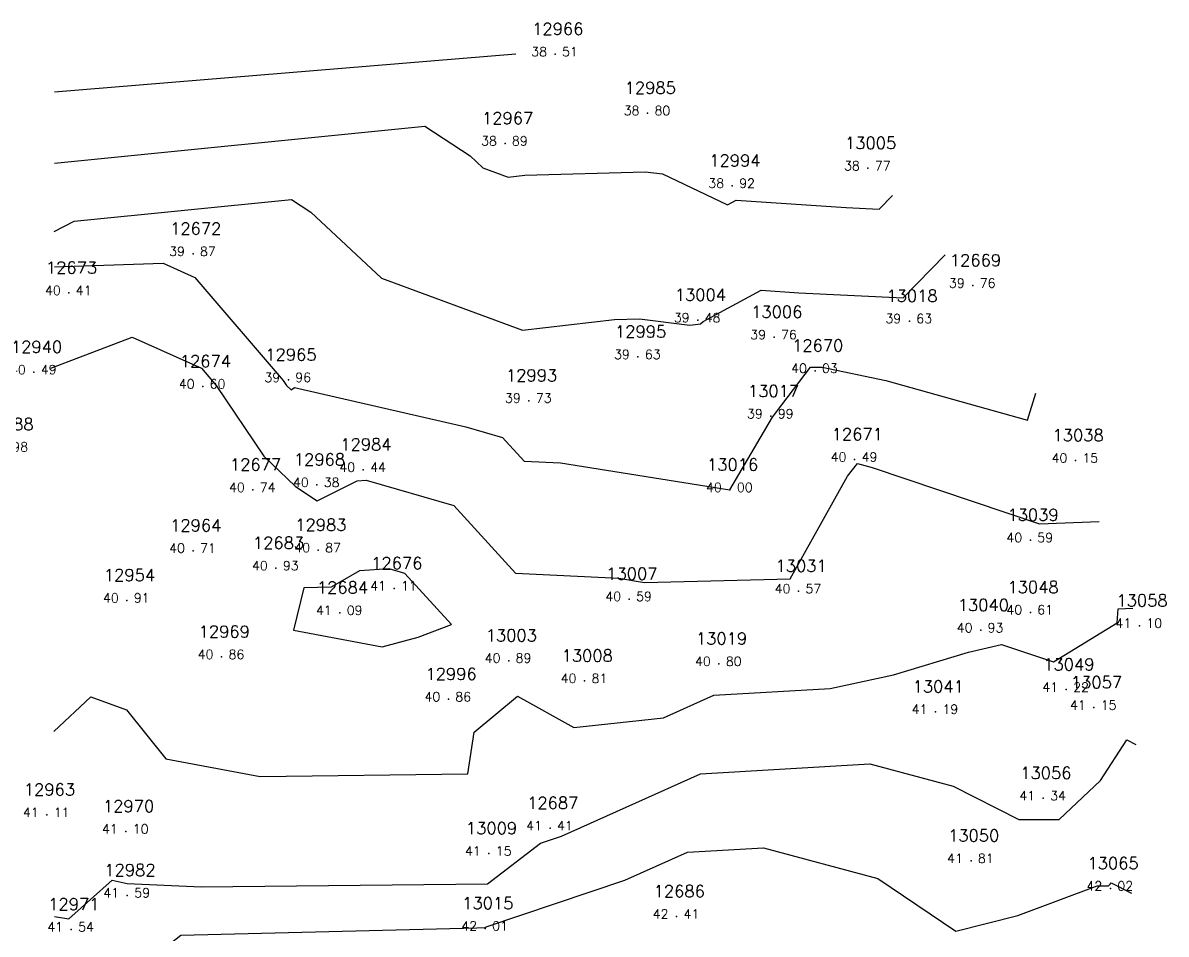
# Model space of a CAD drawing. Header units: millimetres. Extents: x 1412565 to 1412813, y 4931476 to 4931699.
# Drawn here: x 1412788.36 to 1412813.21, y 4931678.77 to 4931698.57 of the extents above; entities that cross this region are included whole.
import ezdxf
from ezdxf.enums import TextEntityAlignment as Align

# ---------------------------------------------------------------- set-up
doc = ezdxf.new("R2010")
doc.units = ezdxf.units.MM
for name, color, linetype in [('CIVIL', 50, 'Continuous'), ('CIVIL-DRAW', 80, 'Continuous'), ('CIVIL-NONAME', 130, 'Continuous'), ('CIVIL-TEXT', 240, 'Continuous'), ('CIVIL-Z', 50, 'Continuous'), ('Tcontours0', 7, 'Continuous'), ('Tcontours1', 7, 'Continuous'), ('Tcontours2', 7, 'Continuous')]:
    doc.layers.add(name, color=color, linetype=linetype)
doc.styles.add('CIVILCADMAIN', font='TXT.SHX')
doc.styles.get("Standard").update_dxf_attribs({"font": 'arial.ttf'})

# ---------------------------------------------------------------- blocks, each defined once
blk = doc.blocks.new('CIVIL-ZZ')
at = {"layer": 'CIVIL-DRAW'}
blk.add_point((0, 0), dxfattribs=at)
at = {"layer": 'CIVIL-NONAME'}
blk.add_attdef('NAME', text='', height=1.8, dxfattribs=at).set_placement((0, 2.1), align=Align.CENTER)
at = {"layer": 'CIVIL-TEXT', "flags": 8}
blk.add_attdef('TEXT', text='', height=2, dxfattribs=at).set_placement((0.2, -3.3), align=Align.CENTER)
at = {"layer": 'CIVIL-Z'}
blk.add_attdef('Z1', text='', height=1.6, dxfattribs=at).set_placement((-0.75, -0.225), align=Align.RIGHT)
blk.add_attdef('Z2', (0.75, -0.225), '', height=1.6, dxfattribs=at)

msp = doc.modelspace()

# ---------------------------------------------------------------- linework, layer by layer
at = {"layer": 'Tcontours0', "elevation": 40}
msp.add_lwpolyline([(1412789.048, 4931693.271), (1412791.41, 4931693.345), (1412792.097, 4931693.037), (1412794.014, 4931690.801), (1412794.091, 4931690.687), (1412794.189, 4931690.593), (1412794.266, 4931690.647), (1412797.991, 4931689.79), (1412798.787, 4931689.562), (1412799.258, 4931689.045), (1412800.044, 4931689.007), (1412803.73, 4931688.42), (1412804.656, 4931690.001), (1412804.86, 4931690.267), (1412805.481, 4931691.091), (1412805.734, 4931691.091), (1412807.118, 4931690.795), (1412810.199, 4931689.934), (1412810.382, 4931690.522)], dxfattribs=at)
at = {"layer": 'Tcontours1'}
for points, elevation in [([(1412789.045, 4931695.523), (1412797.094, 4931696.326), (1412798.079, 4931695.681), (1412798.356, 4931695.422), (1412798.908, 4931695.218), (1412799.27, 4931695.26), (1412801.889, 4931695.333), (1412802.261, 4931695.286), (1412803.673, 4931694.613), (1412803.867, 4931694.717), (1412806.256, 4931694.557), (1412806.971, 4931694.522), (1412807.26, 4931694.818)], 39), ([(1412794.244, 4931685.374), (1412796.173, 4931685.014), (1412796.949, 4931685.22), (1412797.675, 4931685.495), (1412796.664, 4931686.605), (1412796.32, 4931686.704), (1412795.674, 4931686.66), (1412795.058, 4931686.306), (1412794.468, 4931686.296), (1412794.244, 4931685.374)], 41), ([(1412789.036, 4931683.174), (1412789.837, 4931683.923), (1412790.611, 4931683.642), (1412791.467, 4931682.579), (1412793.521, 4931682.196), (1412798.035, 4931682.253), (1412798.173, 4931683.157), (1412799.11, 4931683.94), (1412800.333, 4931683.257), (1412802.287, 4931683.47), (1412803.376, 4931683.958), (1412805.905, 4931684.107), (1412807.287, 4931684.403), (1412808.916, 4931684.893), (1412809.629, 4931685.059), (1412810.759, 4931684.686), (1412812.146, 4931685.529), (1412812.165, 4931685.835), (1412812.484, 4931685.848)], 41), ([(1412789.047, 4931677.234), (1412789.272, 4931677.216), (1412789.916, 4931677.206), (1412790.956, 4931678.083), (1412791.795, 4931678.742), (1412798.225, 4931678.907), (1412798.411, 4931678.909), (1412798.433, 4931678.926), (1412801.443, 4931679.937), (1412802.804, 4931680.548), (1412804.462, 4931680.645), (1412806.943, 4931679.977), (1412808.642, 4931678.833), (1412809.99, 4931679.175), (1412811.711, 4931679.817), (1412811.957, 4931679.818), (1412811.992, 4931679.85), (1412812.014, 4931679.884), (1412812.459, 4931679.656)], 42)]:
    msp.add_lwpolyline(points, dxfattribs=dict(at, elevation=elevation))
at = {"layer": 'Tcontours2'}
for points, elevation in [([(1412789.046, 4931697.068), (1412799.076, 4931697.895)], 38.5), ([(1412789.039, 4931694.038), (1412789.473, 4931694.259), (1412794.201, 4931694.731), (1412794.62, 4931694.456), (1412796.155, 4931693.02), (1412799.218, 4931691.891), (1412801.222, 4931692.125), (1412801.763, 4931692.14), (1412802.857, 4931692.003), (1412803.092, 4931692.028), (1412803.149, 4931692.084), (1412804.408, 4931692.758), (1412805.226, 4931692.704), (1412807.494, 4931692.592), (1412808.411, 4931693.53)], 39.5), ([(1412788.965, 4931691.064), (1412790.738, 4931691.738), (1412792.241, 4931691.065), (1412792.561, 4931690.692), (1412793.597, 4931689.155), (1412794.287, 4931688.493), (1412794.757, 4931688.182), (1412795.623, 4931688.616), (1412795.82, 4931688.629), (1412797.725, 4931688.083), (1412799.068, 4931686.61), (1412801.312, 4931686.501), (1412801.874, 4931686.412), (1412805.037, 4931686.49), (1412806.288, 4931688.723), (1412806.502, 4931688.996), (1412806.822, 4931688.905), (1412810.46, 4931687.684), (1412811.752, 4931687.737)], 40.5), ([(1412789.044, 4931679.148), (1412789.361, 4931679.102), (1412790.302, 4931679.938), (1412790.624, 4931679.865), (1412792.238, 4931679.796), (1412798.457, 4931679.857), (1412799.608, 4931680.743), (1412800.068, 4931680.897), (1412803.09, 4931682.253), (1412806.769, 4931682.469), (1412808.585, 4931681.98), (1412810.006, 4931681.257), (1412810.884, 4931681.259), (1412811.785, 4931682.109), (1412812.356, 4931682.987), (1412812.554, 4931682.886)], 41.5)]:
    msp.add_lwpolyline(points, dxfattribs=dict(at, elevation=elevation))

# ---------------------------------------------------------------- block references
at = {"layer": 'CIVIL'}
ref = msp.add_blockref('CIVIL-ZZ', (1412799.93, 4931697.89, 38.51), dxfattribs=dict(at, xscale=0.2, yscale=0.2))
ref.add_attrib('Z2', '51', (1412800.08, 4931697.845), dxfattribs={"layer": 'CIVIL-Z', "height": 0.2, "style": 'CIVILCADMAIN'})
ref.add_attrib('Z1', '38', (1412799.41, 4931697.845), dxfattribs={"layer": 'CIVIL-Z', "height": 0.2, "style": 'CIVILCADMAIN'})
ref.add_attrib('NAME', '12966', (1412799.43, 4931698.31), dxfattribs={"layer": 'CIVIL-NONAME', "height": 0.26, "style": 'CIVILCADMAIN'})
ref = msp.add_blockref('CIVIL-ZZ', (1412801.94, 4931696.61, 38.8), dxfattribs=dict(at, xscale=0.2, yscale=0.2))
ref.add_attrib('Z2', '80', (1412802.09, 4931696.565), dxfattribs={"layer": 'CIVIL-Z', "height": 0.2, "style": 'CIVILCADMAIN'})
ref.add_attrib('Z1', '38', (1412801.42, 4931696.565), dxfattribs={"layer": 'CIVIL-Z', "height": 0.2, "style": 'CIVILCADMAIN'})
ref.add_attrib('NAME', '12985', (1412801.44, 4931697.03), dxfattribs={"layer": 'CIVIL-NONAME', "height": 0.26, "style": 'CIVILCADMAIN'})
ref = msp.add_blockref('CIVIL-ZZ', (1412798.84, 4931695.95, 38.89), dxfattribs=dict(at, xscale=0.2, yscale=0.2))
ref.add_attrib('Z2', '89', (1412798.99, 4931695.905), dxfattribs={"layer": 'CIVIL-Z', "height": 0.2, "style": 'CIVILCADMAIN'})
ref.add_attrib('Z1', '38', (1412798.32, 4931695.905), dxfattribs={"layer": 'CIVIL-Z', "height": 0.2, "style": 'CIVILCADMAIN'})
ref.add_attrib('NAME', '12967', (1412798.34, 4931696.37), dxfattribs={"layer": 'CIVIL-NONAME', "height": 0.26, "style": 'CIVILCADMAIN'})
ref = msp.add_blockref('CIVIL-ZZ', (1412806.73, 4931695.41, 38.77), dxfattribs=dict(at, xscale=0.2, yscale=0.2))
ref.add_attrib('Z2', '77', (1412806.88, 4931695.365), dxfattribs={"layer": 'CIVIL-Z', "height": 0.2, "style": 'CIVILCADMAIN'})
ref.add_attrib('Z1', '38', (1412806.21, 4931695.365), dxfattribs={"layer": 'CIVIL-Z', "height": 0.2, "style": 'CIVILCADMAIN'})
ref.add_attrib('NAME', '13005', (1412806.23, 4931695.83), dxfattribs={"layer": 'CIVIL-NONAME', "height": 0.26, "style": 'CIVILCADMAIN'})
ref = msp.add_blockref('CIVIL-ZZ', (1412803.78, 4931695.03, 38.92), dxfattribs=dict(at, xscale=0.2, yscale=0.2))
ref.add_attrib('Z2', '92', (1412803.93, 4931694.985), dxfattribs={"layer": 'CIVIL-Z', "height": 0.2, "style": 'CIVILCADMAIN'})
ref.add_attrib('Z1', '38', (1412803.26, 4931694.985), dxfattribs={"layer": 'CIVIL-Z', "height": 0.2, "style": 'CIVILCADMAIN'})
ref.add_attrib('NAME', '12994', (1412803.28, 4931695.45), dxfattribs={"layer": 'CIVIL-NONAME', "height": 0.26, "style": 'CIVILCADMAIN'})
ref = msp.add_blockref('CIVIL-ZZ', (1412792.06, 4931693.55, 39.87), dxfattribs=dict(at, xscale=0.2, yscale=0.2))
ref.add_attrib('Z2', '87', (1412792.21, 4931693.505), dxfattribs={"layer": 'CIVIL-Z', "height": 0.2, "style": 'CIVILCADMAIN'})
ref.add_attrib('Z1', '39', (1412791.54, 4931693.505), dxfattribs={"layer": 'CIVIL-Z', "height": 0.2, "style": 'CIVILCADMAIN'})
ref.add_attrib('NAME', '12672', (1412791.56, 4931693.97), dxfattribs={"layer": 'CIVIL-NONAME', "height": 0.26, "style": 'CIVILCADMAIN'})
ref = msp.add_blockref('CIVIL-ZZ', (1412809.01, 4931692.86, 39.76), dxfattribs=dict(at, xscale=0.2, yscale=0.2))
ref.add_attrib('Z2', '76', (1412809.16, 4931692.815), dxfattribs={"layer": 'CIVIL-Z', "height": 0.2, "style": 'CIVILCADMAIN'})
ref.add_attrib('Z1', '39', (1412808.49, 4931692.815), dxfattribs={"layer": 'CIVIL-Z', "height": 0.2, "style": 'CIVILCADMAIN'})
ref.add_attrib('NAME', '12669', (1412808.51, 4931693.28), dxfattribs={"layer": 'CIVIL-NONAME', "height": 0.26, "style": 'CIVILCADMAIN'})
ref = msp.add_blockref('CIVIL-ZZ', (1412789.36, 4931692.7, 40.41), dxfattribs=dict(at, xscale=0.2, yscale=0.2))
ref.add_attrib('Z2', '41', (1412789.51, 4931692.655), dxfattribs={"layer": 'CIVIL-Z', "height": 0.2, "style": 'CIVILCADMAIN'})
ref.add_attrib('Z1', '40', (1412788.84, 4931692.655), dxfattribs={"layer": 'CIVIL-Z', "height": 0.2, "style": 'CIVILCADMAIN'})
ref.add_attrib('NAME', '12673', (1412788.86, 4931693.12), dxfattribs={"layer": 'CIVIL-NONAME', "height": 0.26, "style": 'CIVILCADMAIN'})
ref = msp.add_blockref('CIVIL-ZZ', (1412803.03, 4931692.11, 39.48), dxfattribs=dict(at, xscale=0.2, yscale=0.2))
ref.add_attrib('Z2', '48', (1412803.18, 4931692.065), dxfattribs={"layer": 'CIVIL-Z', "height": 0.2, "style": 'CIVILCADMAIN'})
ref.add_attrib('Z1', '39', (1412802.51, 4931692.065), dxfattribs={"layer": 'CIVIL-Z', "height": 0.2, "style": 'CIVILCADMAIN'})
ref.add_attrib('NAME', '13004', (1412802.53, 4931692.53), dxfattribs={"layer": 'CIVIL-NONAME', "height": 0.26, "style": 'CIVILCADMAIN'})
ref = msp.add_blockref('CIVIL-ZZ', (1412807.63, 4931692.09, 39.63), dxfattribs=dict(at, xscale=0.2, yscale=0.2))
ref.add_attrib('Z2', '63', (1412807.78, 4931692.045), dxfattribs={"layer": 'CIVIL-Z', "height": 0.2, "style": 'CIVILCADMAIN'})
ref.add_attrib('Z1', '39', (1412807.11, 4931692.045), dxfattribs={"layer": 'CIVIL-Z', "height": 0.2, "style": 'CIVILCADMAIN'})
ref.add_attrib('NAME', '13018', (1412807.13, 4931692.51), dxfattribs={"layer": 'CIVIL-NONAME', "height": 0.26, "style": 'CIVILCADMAIN'})
ref = msp.add_blockref('CIVIL-ZZ', (1412804.69, 4931691.74, 39.76), dxfattribs=dict(at, xscale=0.2, yscale=0.2))
ref.add_attrib('Z2', '76', (1412804.84, 4931691.695), dxfattribs={"layer": 'CIVIL-Z', "height": 0.2, "style": 'CIVILCADMAIN'})
ref.add_attrib('Z1', '39', (1412804.17, 4931691.695), dxfattribs={"layer": 'CIVIL-Z', "height": 0.2, "style": 'CIVILCADMAIN'})
ref.add_attrib('NAME', '13006', (1412804.19, 4931692.16), dxfattribs={"layer": 'CIVIL-NONAME', "height": 0.26, "style": 'CIVILCADMAIN'})
ref = msp.add_blockref('CIVIL-ZZ', (1412801.73, 4931691.31, 39.63), dxfattribs=dict(at, xscale=0.2, yscale=0.2))
ref.add_attrib('Z2', '63', (1412801.88, 4931691.265), dxfattribs={"layer": 'CIVIL-Z', "height": 0.2, "style": 'CIVILCADMAIN'})
ref.add_attrib('Z1', '39', (1412801.21, 4931691.265), dxfattribs={"layer": 'CIVIL-Z', "height": 0.2, "style": 'CIVILCADMAIN'})
ref.add_attrib('NAME', '12995', (1412801.23, 4931691.73), dxfattribs={"layer": 'CIVIL-NONAME', "height": 0.26, "style": 'CIVILCADMAIN'})
ref = msp.add_blockref('CIVIL-ZZ', (1412788.6, 4931690.98, 40.49), dxfattribs=dict(at, xscale=0.2, yscale=0.2))
ref.add_attrib('Z2', '49', (1412788.75, 4931690.935), dxfattribs={"layer": 'CIVIL-Z', "height": 0.2, "style": 'CIVILCADMAIN'})
ref.add_attrib('Z1', '40', (1412788.08, 4931690.935), dxfattribs={"layer": 'CIVIL-Z', "height": 0.2, "style": 'CIVILCADMAIN'})
ref.add_attrib('NAME', '12940', (1412788.1, 4931691.4), dxfattribs={"layer": 'CIVIL-NONAME', "height": 0.26, "style": 'CIVILCADMAIN'})
ref = msp.add_blockref('CIVIL-ZZ', (1412805.58, 4931691.01, 40.03), dxfattribs=dict(at, xscale=0.2, yscale=0.2))
ref.add_attrib('Z2', '03', (1412805.73, 4931690.965), dxfattribs={"layer": 'CIVIL-Z', "height": 0.2, "style": 'CIVILCADMAIN'})
ref.add_attrib('Z1', '40', (1412805.06, 4931690.965), dxfattribs={"layer": 'CIVIL-Z', "height": 0.2, "style": 'CIVILCADMAIN'})
ref.add_attrib('NAME', '12670', (1412805.08, 4931691.43), dxfattribs={"layer": 'CIVIL-NONAME', "height": 0.26, "style": 'CIVILCADMAIN'})
ref = msp.add_blockref('CIVIL-ZZ', (1412792.27, 4931690.67, 40.6), dxfattribs=dict(at, xscale=0.2, yscale=0.2))
ref.add_attrib('Z2', '60', (1412792.42, 4931690.625), dxfattribs={"layer": 'CIVIL-Z', "height": 0.2, "style": 'CIVILCADMAIN'})
ref.add_attrib('Z1', '40', (1412791.75, 4931690.625), dxfattribs={"layer": 'CIVIL-Z', "height": 0.2, "style": 'CIVILCADMAIN'})
ref.add_attrib('NAME', '12674', (1412791.77, 4931691.09), dxfattribs={"layer": 'CIVIL-NONAME', "height": 0.26, "style": 'CIVILCADMAIN'})
ref = msp.add_blockref('CIVIL-ZZ', (1412794.13, 4931690.81, 39.96), dxfattribs=dict(at, xscale=0.2, yscale=0.2))
ref.add_attrib('Z2', '96', (1412794.28, 4931690.765), dxfattribs={"layer": 'CIVIL-Z', "height": 0.2, "style": 'CIVILCADMAIN'})
ref.add_attrib('Z1', '39', (1412793.61, 4931690.765), dxfattribs={"layer": 'CIVIL-Z', "height": 0.2, "style": 'CIVILCADMAIN'})
ref.add_attrib('NAME', '12965', (1412793.63, 4931691.23), dxfattribs={"layer": 'CIVIL-NONAME', "height": 0.26, "style": 'CIVILCADMAIN'})
ref = msp.add_blockref('CIVIL-ZZ', (1412799.36, 4931690.36, 39.73), dxfattribs=dict(at, xscale=0.2, yscale=0.2))
ref.add_attrib('Z2', '73', (1412799.51, 4931690.315), dxfattribs={"layer": 'CIVIL-Z', "height": 0.2, "style": 'CIVILCADMAIN'})
ref.add_attrib('Z1', '39', (1412798.84, 4931690.315), dxfattribs={"layer": 'CIVIL-Z', "height": 0.2, "style": 'CIVILCADMAIN'})
ref.add_attrib('NAME', '12993', (1412798.86, 4931690.78), dxfattribs={"layer": 'CIVIL-NONAME', "height": 0.26, "style": 'CIVILCADMAIN'})
ref = msp.add_blockref('CIVIL-ZZ', (1412804.62, 4931690.02, 39.99), dxfattribs=dict(at, xscale=0.2, yscale=0.2))
ref.add_attrib('Z2', '99', (1412804.77, 4931689.975), dxfattribs={"layer": 'CIVIL-Z', "height": 0.2, "style": 'CIVILCADMAIN'})
ref.add_attrib('Z1', '39', (1412804.1, 4931689.975), dxfattribs={"layer": 'CIVIL-Z', "height": 0.2, "style": 'CIVILCADMAIN'})
ref.add_attrib('NAME', '13017', (1412804.12, 4931690.44), dxfattribs={"layer": 'CIVIL-NONAME', "height": 0.26, "style": 'CIVILCADMAIN'})
ref = msp.add_blockref('CIVIL-ZZ', (1412787.98, 4931689.3, 40.98), dxfattribs=dict(at, xscale=0.2, yscale=0.2))
ref.add_attrib('Z2', '98', (1412788.13, 4931689.255), dxfattribs={"layer": 'CIVIL-Z', "height": 0.2, "style": 'CIVILCADMAIN'})
ref.add_attrib('Z1', '40', (1412787.46, 4931689.255), dxfattribs={"layer": 'CIVIL-Z', "height": 0.2, "style": 'CIVILCADMAIN'})
ref.add_attrib('NAME', '12688', (1412787.48, 4931689.72), dxfattribs={"layer": 'CIVIL-NONAME', "height": 0.26, "style": 'CIVILCADMAIN'})
ref = msp.add_blockref('CIVIL-ZZ', (1412795.76, 4931688.86, 40.44), dxfattribs=dict(at, xscale=0.2, yscale=0.2))
ref.add_attrib('Z2', '44', (1412795.91, 4931688.815), dxfattribs={"layer": 'CIVIL-Z', "height": 0.2, "style": 'CIVILCADMAIN'})
ref.add_attrib('Z1', '40', (1412795.24, 4931688.815), dxfattribs={"layer": 'CIVIL-Z', "height": 0.2, "style": 'CIVILCADMAIN'})
ref.add_attrib('NAME', '12984', (1412795.26, 4931689.28), dxfattribs={"layer": 'CIVIL-NONAME', "height": 0.26, "style": 'CIVILCADMAIN'})
ref = msp.add_blockref('CIVIL-ZZ', (1412806.44, 4931689.08, 40.49), dxfattribs=dict(at, xscale=0.2, yscale=0.2))
ref.add_attrib('Z2', '49', (1412806.59, 4931689.035), dxfattribs={"layer": 'CIVIL-Z', "height": 0.2, "style": 'CIVILCADMAIN'})
ref.add_attrib('Z1', '40', (1412805.92, 4931689.035), dxfattribs={"layer": 'CIVIL-Z', "height": 0.2, "style": 'CIVILCADMAIN'})
ref.add_attrib('NAME', '12671', (1412805.94, 4931689.5), dxfattribs={"layer": 'CIVIL-NONAME', "height": 0.26, "style": 'CIVILCADMAIN'})
ref = msp.add_blockref('CIVIL-ZZ', (1412811.24, 4931689.06, 40.15), dxfattribs=dict(at, xscale=0.2, yscale=0.2))
ref.add_attrib('Z2', '15', (1412811.39, 4931689.015), dxfattribs={"layer": 'CIVIL-Z', "height": 0.2, "style": 'CIVILCADMAIN'})
ref.add_attrib('Z1', '40', (1412810.72, 4931689.015), dxfattribs={"layer": 'CIVIL-Z', "height": 0.2, "style": 'CIVILCADMAIN'})
ref.add_attrib('NAME', '13038', (1412810.74, 4931689.48), dxfattribs={"layer": 'CIVIL-NONAME', "height": 0.26, "style": 'CIVILCADMAIN'})
ref = msp.add_blockref('CIVIL-ZZ', (1412793.36, 4931688.42, 40.74), dxfattribs=dict(at, xscale=0.2, yscale=0.2))
ref.add_attrib('Z2', '74', (1412793.51, 4931688.375), dxfattribs={"layer": 'CIVIL-Z', "height": 0.2, "style": 'CIVILCADMAIN'})
ref.add_attrib('Z1', '40', (1412792.84, 4931688.375), dxfattribs={"layer": 'CIVIL-Z', "height": 0.2, "style": 'CIVILCADMAIN'})
ref.add_attrib('NAME', '12677', (1412792.86, 4931688.84), dxfattribs={"layer": 'CIVIL-NONAME', "height": 0.26, "style": 'CIVILCADMAIN'})
ref = msp.add_blockref('CIVIL-ZZ', (1412794.75, 4931688.53, 40.38), dxfattribs=dict(at, xscale=0.2, yscale=0.2))
ref.add_attrib('Z2', '38', (1412794.9, 4931688.485), dxfattribs={"layer": 'CIVIL-Z', "height": 0.2, "style": 'CIVILCADMAIN'})
ref.add_attrib('Z1', '40', (1412794.23, 4931688.485), dxfattribs={"layer": 'CIVIL-Z', "height": 0.2, "style": 'CIVILCADMAIN'})
ref.add_attrib('NAME', '12968', (1412794.25, 4931688.95), dxfattribs={"layer": 'CIVIL-NONAME', "height": 0.26, "style": 'CIVILCADMAIN'})
ref = msp.add_blockref('CIVIL-ZZ', (1412803.73, 4931688.42, 40), dxfattribs=dict(at, xscale=0.2, yscale=0.2))
ref.add_attrib('Z2', '00', (1412803.88, 4931688.375), dxfattribs={"layer": 'CIVIL-Z', "height": 0.2, "style": 'CIVILCADMAIN'})
ref.add_attrib('Z1', '40', (1412803.21, 4931688.375), dxfattribs={"layer": 'CIVIL-Z', "height": 0.2, "style": 'CIVILCADMAIN'})
ref.add_attrib('NAME', '13016', (1412803.23, 4931688.84), dxfattribs={"layer": 'CIVIL-NONAME', "height": 0.26, "style": 'CIVILCADMAIN'})
ref = msp.add_blockref('CIVIL-ZZ', (1412810.26, 4931687.33, 40.59), dxfattribs=dict(at, xscale=0.2, yscale=0.2))
ref.add_attrib('Z2', '59', (1412810.41, 4931687.285), dxfattribs={"layer": 'CIVIL-Z', "height": 0.2, "style": 'CIVILCADMAIN'})
ref.add_attrib('Z1', '40', (1412809.74, 4931687.285), dxfattribs={"layer": 'CIVIL-Z', "height": 0.2, "style": 'CIVILCADMAIN'})
ref.add_attrib('NAME', '13039', (1412809.76, 4931687.75), dxfattribs={"layer": 'CIVIL-NONAME', "height": 0.26, "style": 'CIVILCADMAIN'})
ref = msp.add_blockref('CIVIL-ZZ', (1412792.06, 4931687.1, 40.71), dxfattribs=dict(at, xscale=0.2, yscale=0.2))
ref.add_attrib('Z2', '71', (1412792.21, 4931687.055), dxfattribs={"layer": 'CIVIL-Z', "height": 0.2, "style": 'CIVILCADMAIN'})
ref.add_attrib('Z1', '40', (1412791.54, 4931687.055), dxfattribs={"layer": 'CIVIL-Z', "height": 0.2, "style": 'CIVILCADMAIN'})
ref.add_attrib('NAME', '12964', (1412791.56, 4931687.52), dxfattribs={"layer": 'CIVIL-NONAME', "height": 0.26, "style": 'CIVILCADMAIN'})
ref = msp.add_blockref('CIVIL-ZZ', (1412794.78, 4931687.11, 40.87), dxfattribs=dict(at, xscale=0.2, yscale=0.2))
ref.add_attrib('Z2', '87', (1412794.93, 4931687.065), dxfattribs={"layer": 'CIVIL-Z', "height": 0.2, "style": 'CIVILCADMAIN'})
ref.add_attrib('Z1', '40', (1412794.26, 4931687.065), dxfattribs={"layer": 'CIVIL-Z', "height": 0.2, "style": 'CIVILCADMAIN'})
ref.add_attrib('NAME', '12983', (1412794.28, 4931687.53), dxfattribs={"layer": 'CIVIL-NONAME', "height": 0.26, "style": 'CIVILCADMAIN'})
ref = msp.add_blockref('CIVIL-ZZ', (1412793.86, 4931686.72, 40.93), dxfattribs=dict(at, xscale=0.2, yscale=0.2))
ref.add_attrib('Z2', '93', (1412794.01, 4931686.675), dxfattribs={"layer": 'CIVIL-Z', "height": 0.2, "style": 'CIVILCADMAIN'})
ref.add_attrib('Z1', '40', (1412793.34, 4931686.675), dxfattribs={"layer": 'CIVIL-Z', "height": 0.2, "style": 'CIVILCADMAIN'})
ref.add_attrib('NAME', '12683', (1412793.36, 4931687.14), dxfattribs={"layer": 'CIVIL-NONAME', "height": 0.26, "style": 'CIVILCADMAIN'})
ref = msp.add_blockref('CIVIL-ZZ', (1412796.43, 4931686.28, 41.11), dxfattribs=dict(at, xscale=0.2, yscale=0.2))
ref.add_attrib('Z2', '11', (1412796.58, 4931686.235), dxfattribs={"layer": 'CIVIL-Z', "height": 0.2, "style": 'CIVILCADMAIN'})
ref.add_attrib('Z1', '41', (1412795.91, 4931686.235), dxfattribs={"layer": 'CIVIL-Z', "height": 0.2, "style": 'CIVILCADMAIN'})
ref.add_attrib('NAME', '12676', (1412795.93, 4931686.7), dxfattribs={"layer": 'CIVIL-NONAME', "height": 0.26, "style": 'CIVILCADMAIN'})
ref = msp.add_blockref('CIVIL-ZZ', (1412805.22, 4931686.22, 40.57), dxfattribs=dict(at, xscale=0.2, yscale=0.2))
ref.add_attrib('Z2', '57', (1412805.37, 4931686.175), dxfattribs={"layer": 'CIVIL-Z', "height": 0.2, "style": 'CIVILCADMAIN'})
ref.add_attrib('Z1', '40', (1412804.7, 4931686.175), dxfattribs={"layer": 'CIVIL-Z', "height": 0.2, "style": 'CIVILCADMAIN'})
ref.add_attrib('NAME', '13031', (1412804.72, 4931686.64), dxfattribs={"layer": 'CIVIL-NONAME', "height": 0.26, "style": 'CIVILCADMAIN'})
ref = msp.add_blockref('CIVIL-ZZ', (1412790.62, 4931686.02, 40.91), dxfattribs=dict(at, xscale=0.2, yscale=0.2))
ref.add_attrib('Z2', '91', (1412790.77, 4931685.975), dxfattribs={"layer": 'CIVIL-Z', "height": 0.2, "style": 'CIVILCADMAIN'})
ref.add_attrib('Z1', '40', (1412790.1, 4931685.975), dxfattribs={"layer": 'CIVIL-Z', "height": 0.2, "style": 'CIVILCADMAIN'})
ref.add_attrib('NAME', '12954', (1412790.12, 4931686.44), dxfattribs={"layer": 'CIVIL-NONAME', "height": 0.26, "style": 'CIVILCADMAIN'})
ref = msp.add_blockref('CIVIL-ZZ', (1412801.54, 4931686.05, 40.59), dxfattribs=dict(at, xscale=0.2, yscale=0.2))
ref.add_attrib('Z2', '59', (1412801.69, 4931686.005), dxfattribs={"layer": 'CIVIL-Z', "height": 0.2, "style": 'CIVILCADMAIN'})
ref.add_attrib('Z1', '40', (1412801.02, 4931686.005), dxfattribs={"layer": 'CIVIL-Z', "height": 0.2, "style": 'CIVILCADMAIN'})
ref.add_attrib('NAME', '13007', (1412801.04, 4931686.47), dxfattribs={"layer": 'CIVIL-NONAME', "height": 0.26, "style": 'CIVILCADMAIN'})
ref = msp.add_blockref('CIVIL-ZZ', (1412795.25, 4931685.75, 41.09), dxfattribs=dict(at, xscale=0.2, yscale=0.2))
ref.add_attrib('Z2', '09', (1412795.4, 4931685.705), dxfattribs={"layer": 'CIVIL-Z', "height": 0.2, "style": 'CIVILCADMAIN'})
ref.add_attrib('Z1', '41', (1412794.73, 4931685.705), dxfattribs={"layer": 'CIVIL-Z', "height": 0.2, "style": 'CIVILCADMAIN'})
ref.add_attrib('NAME', '12684', (1412794.75, 4931686.17), dxfattribs={"layer": 'CIVIL-NONAME', "height": 0.26, "style": 'CIVILCADMAIN'})
ref = msp.add_blockref('CIVIL-ZZ', (1412810.26, 4931685.76, 40.61), dxfattribs=dict(at, xscale=0.2, yscale=0.2))
ref.add_attrib('Z2', '61', (1412810.41, 4931685.715), dxfattribs={"layer": 'CIVIL-Z', "height": 0.2, "style": 'CIVILCADMAIN'})
ref.add_attrib('Z1', '40', (1412809.74, 4931685.715), dxfattribs={"layer": 'CIVIL-Z', "height": 0.2, "style": 'CIVILCADMAIN'})
ref.add_attrib('NAME', '13048', (1412809.76, 4931686.18), dxfattribs={"layer": 'CIVIL-NONAME', "height": 0.26, "style": 'CIVILCADMAIN'})
ref = msp.add_blockref('CIVIL-ZZ', (1412812.63, 4931685.47, 41.1), dxfattribs=dict(at, xscale=0.2, yscale=0.2))
ref.add_attrib('Z2', '10', (1412812.78, 4931685.425), dxfattribs={"layer": 'CIVIL-Z', "height": 0.2, "style": 'CIVILCADMAIN'})
ref.add_attrib('Z1', '41', (1412812.11, 4931685.425), dxfattribs={"layer": 'CIVIL-Z', "height": 0.2, "style": 'CIVILCADMAIN'})
ref.add_attrib('NAME', '13058', (1412812.13, 4931685.89), dxfattribs={"layer": 'CIVIL-NONAME', "height": 0.26, "style": 'CIVILCADMAIN'})
ref = msp.add_blockref('CIVIL-ZZ', (1412809.18, 4931685.37, 40.93), dxfattribs=dict(at, xscale=0.2, yscale=0.2))
ref.add_attrib('Z2', '93', (1412809.33, 4931685.325), dxfattribs={"layer": 'CIVIL-Z', "height": 0.2, "style": 'CIVILCADMAIN'})
ref.add_attrib('Z1', '40', (1412808.66, 4931685.325), dxfattribs={"layer": 'CIVIL-Z', "height": 0.2, "style": 'CIVILCADMAIN'})
ref.add_attrib('NAME', '13040', (1412808.68, 4931685.79), dxfattribs={"layer": 'CIVIL-NONAME', "height": 0.26, "style": 'CIVILCADMAIN'})
ref = msp.add_blockref('CIVIL-ZZ', (1412792.68, 4931684.79, 40.86), dxfattribs=dict(at, xscale=0.2, yscale=0.2))
ref.add_attrib('Z2', '86', (1412792.83, 4931684.745), dxfattribs={"layer": 'CIVIL-Z', "height": 0.2, "style": 'CIVILCADMAIN'})
ref.add_attrib('Z1', '40', (1412792.16, 4931684.745), dxfattribs={"layer": 'CIVIL-Z', "height": 0.2, "style": 'CIVILCADMAIN'})
ref.add_attrib('NAME', '12969', (1412792.18, 4931685.21), dxfattribs={"layer": 'CIVIL-NONAME', "height": 0.26, "style": 'CIVILCADMAIN'})
ref = msp.add_blockref('CIVIL-ZZ', (1412798.92, 4931684.71, 40.89), dxfattribs=dict(at, xscale=0.2, yscale=0.2))
ref.add_attrib('Z2', '89', (1412799.07, 4931684.665), dxfattribs={"layer": 'CIVIL-Z', "height": 0.2, "style": 'CIVILCADMAIN'})
ref.add_attrib('Z1', '40', (1412798.4, 4931684.665), dxfattribs={"layer": 'CIVIL-Z', "height": 0.2, "style": 'CIVILCADMAIN'})
ref.add_attrib('NAME', '13003', (1412798.42, 4931685.13), dxfattribs={"layer": 'CIVIL-NONAME', "height": 0.26, "style": 'CIVILCADMAIN'})
ref = msp.add_blockref('CIVIL-ZZ', (1412803.49, 4931684.64, 40.8), dxfattribs=dict(at, xscale=0.2, yscale=0.2))
ref.add_attrib('Z2', '80', (1412803.64, 4931684.595), dxfattribs={"layer": 'CIVIL-Z', "height": 0.2, "style": 'CIVILCADMAIN'})
ref.add_attrib('Z1', '40', (1412802.97, 4931684.595), dxfattribs={"layer": 'CIVIL-Z', "height": 0.2, "style": 'CIVILCADMAIN'})
ref.add_attrib('NAME', '13019', (1412802.99, 4931685.06), dxfattribs={"layer": 'CIVIL-NONAME', "height": 0.26, "style": 'CIVILCADMAIN'})
ref = msp.add_blockref('CIVIL-ZZ', (1412800.57, 4931684.27, 40.81), dxfattribs=dict(at, xscale=0.2, yscale=0.2))
ref.add_attrib('Z2', '81', (1412800.72, 4931684.225), dxfattribs={"layer": 'CIVIL-Z', "height": 0.2, "style": 'CIVILCADMAIN'})
ref.add_attrib('Z1', '40', (1412800.05, 4931684.225), dxfattribs={"layer": 'CIVIL-Z', "height": 0.2, "style": 'CIVILCADMAIN'})
ref.add_attrib('NAME', '13008', (1412800.07, 4931684.69), dxfattribs={"layer": 'CIVIL-NONAME', "height": 0.26, "style": 'CIVILCADMAIN'})
ref = msp.add_blockref('CIVIL-ZZ', (1412811.04, 4931684.08, 41.22), dxfattribs=dict(at, xscale=0.2, yscale=0.2))
ref.add_attrib('Z2', '22', (1412811.19, 4931684.035), dxfattribs={"layer": 'CIVIL-Z', "height": 0.2, "style": 'CIVILCADMAIN'})
ref.add_attrib('Z1', '41', (1412810.52, 4931684.035), dxfattribs={"layer": 'CIVIL-Z', "height": 0.2, "style": 'CIVILCADMAIN'})
ref.add_attrib('NAME', '13049', (1412810.54, 4931684.5), dxfattribs={"layer": 'CIVIL-NONAME', "height": 0.26, "style": 'CIVILCADMAIN'})
ref = msp.add_blockref('CIVIL-ZZ', (1412797.61, 4931683.87, 40.86), dxfattribs=dict(at, xscale=0.2, yscale=0.2))
ref.add_attrib('Z2', '86', (1412797.76, 4931683.825), dxfattribs={"layer": 'CIVIL-Z', "height": 0.2, "style": 'CIVILCADMAIN'})
ref.add_attrib('Z1', '40', (1412797.09, 4931683.825), dxfattribs={"layer": 'CIVIL-Z', "height": 0.2, "style": 'CIVILCADMAIN'})
ref.add_attrib('NAME', '12996', (1412797.11, 4931684.29), dxfattribs={"layer": 'CIVIL-NONAME', "height": 0.26, "style": 'CIVILCADMAIN'})
ref = msp.add_blockref('CIVIL-ZZ', (1412811.64, 4931683.69, 41.15), dxfattribs=dict(at, xscale=0.2, yscale=0.2))
ref.add_attrib('Z2', '15', (1412811.79, 4931683.645), dxfattribs={"layer": 'CIVIL-Z', "height": 0.2, "style": 'CIVILCADMAIN'})
ref.add_attrib('Z1', '41', (1412811.12, 4931683.645), dxfattribs={"layer": 'CIVIL-Z', "height": 0.2, "style": 'CIVILCADMAIN'})
ref.add_attrib('NAME', '13057', (1412811.14, 4931684.11), dxfattribs={"layer": 'CIVIL-NONAME', "height": 0.26, "style": 'CIVILCADMAIN'})
ref = msp.add_blockref('CIVIL-ZZ', (1412808.2, 4931683.6, 41.19), dxfattribs=dict(at, xscale=0.2, yscale=0.2))
ref.add_attrib('Z2', '19', (1412808.35, 4931683.555), dxfattribs={"layer": 'CIVIL-Z', "height": 0.2, "style": 'CIVILCADMAIN'})
ref.add_attrib('Z1', '41', (1412807.68, 4931683.555), dxfattribs={"layer": 'CIVIL-Z', "height": 0.2, "style": 'CIVILCADMAIN'})
ref.add_attrib('NAME', '13041', (1412807.7, 4931684.02), dxfattribs={"layer": 'CIVIL-NONAME', "height": 0.26, "style": 'CIVILCADMAIN'})
ref = msp.add_blockref('CIVIL-ZZ', (1412810.54, 4931681.72, 41.34), dxfattribs=dict(at, xscale=0.2, yscale=0.2))
ref.add_attrib('Z2', '34', (1412810.69, 4931681.675), dxfattribs={"layer": 'CIVIL-Z', "height": 0.2, "style": 'CIVILCADMAIN'})
ref.add_attrib('Z1', '41', (1412810.02, 4931681.675), dxfattribs={"layer": 'CIVIL-Z', "height": 0.2, "style": 'CIVILCADMAIN'})
ref.add_attrib('NAME', '13056', (1412810.04, 4931682.14), dxfattribs={"layer": 'CIVIL-NONAME', "height": 0.26, "style": 'CIVILCADMAIN'})
ref = msp.add_blockref('CIVIL-ZZ', (1412788.88, 4931681.36, 41.11), dxfattribs=dict(at, xscale=0.2, yscale=0.2))
ref.add_attrib('Z2', '11', (1412789.03, 4931681.315), dxfattribs={"layer": 'CIVIL-Z', "height": 0.2, "style": 'CIVILCADMAIN'})
ref.add_attrib('Z1', '41', (1412788.36, 4931681.315), dxfattribs={"layer": 'CIVIL-Z', "height": 0.2, "style": 'CIVILCADMAIN'})
ref.add_attrib('NAME', '12963', (1412788.38, 4931681.78), dxfattribs={"layer": 'CIVIL-NONAME', "height": 0.26, "style": 'CIVILCADMAIN'})
ref = msp.add_blockref('CIVIL-ZZ', (1412790.6, 4931681, 41.1), dxfattribs=dict(at, xscale=0.2, yscale=0.2))
ref.add_attrib('Z2', '10', (1412790.75, 4931680.955), dxfattribs={"layer": 'CIVIL-Z', "height": 0.2, "style": 'CIVILCADMAIN'})
ref.add_attrib('Z1', '41', (1412790.08, 4931680.955), dxfattribs={"layer": 'CIVIL-Z', "height": 0.2, "style": 'CIVILCADMAIN'})
ref.add_attrib('NAME', '12970', (1412790.1, 4931681.42), dxfattribs={"layer": 'CIVIL-NONAME', "height": 0.26, "style": 'CIVILCADMAIN'})
ref = msp.add_blockref('CIVIL-ZZ', (1412799.82, 4931681.07, 41.41), dxfattribs=dict(at, xscale=0.2, yscale=0.2))
ref.add_attrib('Z2', '41', (1412799.97, 4931681.025), dxfattribs={"layer": 'CIVIL-Z', "height": 0.2, "style": 'CIVILCADMAIN'})
ref.add_attrib('Z1', '41', (1412799.3, 4931681.025), dxfattribs={"layer": 'CIVIL-Z', "height": 0.2, "style": 'CIVILCADMAIN'})
ref.add_attrib('NAME', '12687', (1412799.32, 4931681.49), dxfattribs={"layer": 'CIVIL-NONAME', "height": 0.26, "style": 'CIVILCADMAIN'})
ref = msp.add_blockref('CIVIL-ZZ', (1412798.49, 4931680.52, 41.15), dxfattribs=dict(at, xscale=0.2, yscale=0.2))
ref.add_attrib('Z2', '15', (1412798.64, 4931680.475), dxfattribs={"layer": 'CIVIL-Z', "height": 0.2, "style": 'CIVILCADMAIN'})
ref.add_attrib('Z1', '41', (1412797.97, 4931680.475), dxfattribs={"layer": 'CIVIL-Z', "height": 0.2, "style": 'CIVILCADMAIN'})
ref.add_attrib('NAME', '13009', (1412797.99, 4931680.94), dxfattribs={"layer": 'CIVIL-NONAME', "height": 0.26, "style": 'CIVILCADMAIN'})
ref = msp.add_blockref('CIVIL-ZZ', (1412808.97, 4931680.36, 41.81), dxfattribs=dict(at, xscale=0.2, yscale=0.2))
ref.add_attrib('Z2', '81', (1412809.12, 4931680.315), dxfattribs={"layer": 'CIVIL-Z', "height": 0.2, "style": 'CIVILCADMAIN'})
ref.add_attrib('Z1', '41', (1412808.45, 4931680.315), dxfattribs={"layer": 'CIVIL-Z', "height": 0.2, "style": 'CIVILCADMAIN'})
ref.add_attrib('NAME', '13050', (1412808.47, 4931680.78), dxfattribs={"layer": 'CIVIL-NONAME', "height": 0.26, "style": 'CIVILCADMAIN'})
ref = msp.add_blockref('CIVIL-ZZ', (1412812, 4931679.76, 42.02), dxfattribs=dict(at, xscale=0.2, yscale=0.2))
ref.add_attrib('Z2', '02', (1412812.15, 4931679.715), dxfattribs={"layer": 'CIVIL-Z', "height": 0.2, "style": 'CIVILCADMAIN'})
ref.add_attrib('Z1', '42', (1412811.48, 4931679.715), dxfattribs={"layer": 'CIVIL-Z', "height": 0.2, "style": 'CIVILCADMAIN'})
ref.add_attrib('NAME', '13065', (1412811.5, 4931680.18), dxfattribs={"layer": 'CIVIL-NONAME', "height": 0.26, "style": 'CIVILCADMAIN'})
ref = msp.add_blockref('CIVIL-ZZ', (1412790.63, 4931679.61, 41.59), dxfattribs=dict(at, xscale=0.2, yscale=0.2))
ref.add_attrib('Z2', '59', (1412790.78, 4931679.565), dxfattribs={"layer": 'CIVIL-Z', "height": 0.2, "style": 'CIVILCADMAIN'})
ref.add_attrib('Z1', '41', (1412790.11, 4931679.565), dxfattribs={"layer": 'CIVIL-Z', "height": 0.2, "style": 'CIVILCADMAIN'})
ref.add_attrib('NAME', '12982', (1412790.13, 4931680.03), dxfattribs={"layer": 'CIVIL-NONAME', "height": 0.26, "style": 'CIVILCADMAIN'})
ref = msp.add_blockref('CIVIL-ZZ', (1412802.57, 4931679.15, 42.41), dxfattribs=dict(at, xscale=0.2, yscale=0.2))
ref.add_attrib('Z2', '41', (1412802.72, 4931679.105), dxfattribs={"layer": 'CIVIL-Z', "height": 0.2, "style": 'CIVILCADMAIN'})
ref.add_attrib('Z1', '42', (1412802.05, 4931679.105), dxfattribs={"layer": 'CIVIL-Z', "height": 0.2, "style": 'CIVILCADMAIN'})
ref.add_attrib('NAME', '12686', (1412802.07, 4931679.57), dxfattribs={"layer": 'CIVIL-NONAME', "height": 0.26, "style": 'CIVILCADMAIN'})
ref = msp.add_blockref('CIVIL-ZZ', (1412789.41, 4931678.87, 41.54), dxfattribs=dict(at, xscale=0.2, yscale=0.2))
ref.add_attrib('Z2', '54', (1412789.56, 4931678.825), dxfattribs={"layer": 'CIVIL-Z', "height": 0.2, "style": 'CIVILCADMAIN'})
ref.add_attrib('Z1', '41', (1412788.89, 4931678.825), dxfattribs={"layer": 'CIVIL-Z', "height": 0.2, "style": 'CIVILCADMAIN'})
ref.add_attrib('NAME', '12971', (1412788.91, 4931679.29), dxfattribs={"layer": 'CIVIL-NONAME', "height": 0.26, "style": 'CIVILCADMAIN'})
ref = msp.add_blockref('CIVIL-ZZ', (1412798.41, 4931678.89, 42.01), dxfattribs=dict(at, xscale=0.2, yscale=0.2))
ref.add_attrib('Z2', '01', (1412798.56, 4931678.845), dxfattribs={"layer": 'CIVIL-Z', "height": 0.2, "style": 'CIVILCADMAIN'})
ref.add_attrib('Z1', '42', (1412797.89, 4931678.845), dxfattribs={"layer": 'CIVIL-Z', "height": 0.2, "style": 'CIVILCADMAIN'})
ref.add_attrib('NAME', '13015', (1412797.91, 4931679.31), dxfattribs={"layer": 'CIVIL-NONAME', "height": 0.26, "style": 'CIVILCADMAIN'})

doc.saveas('drawing.dxf')
